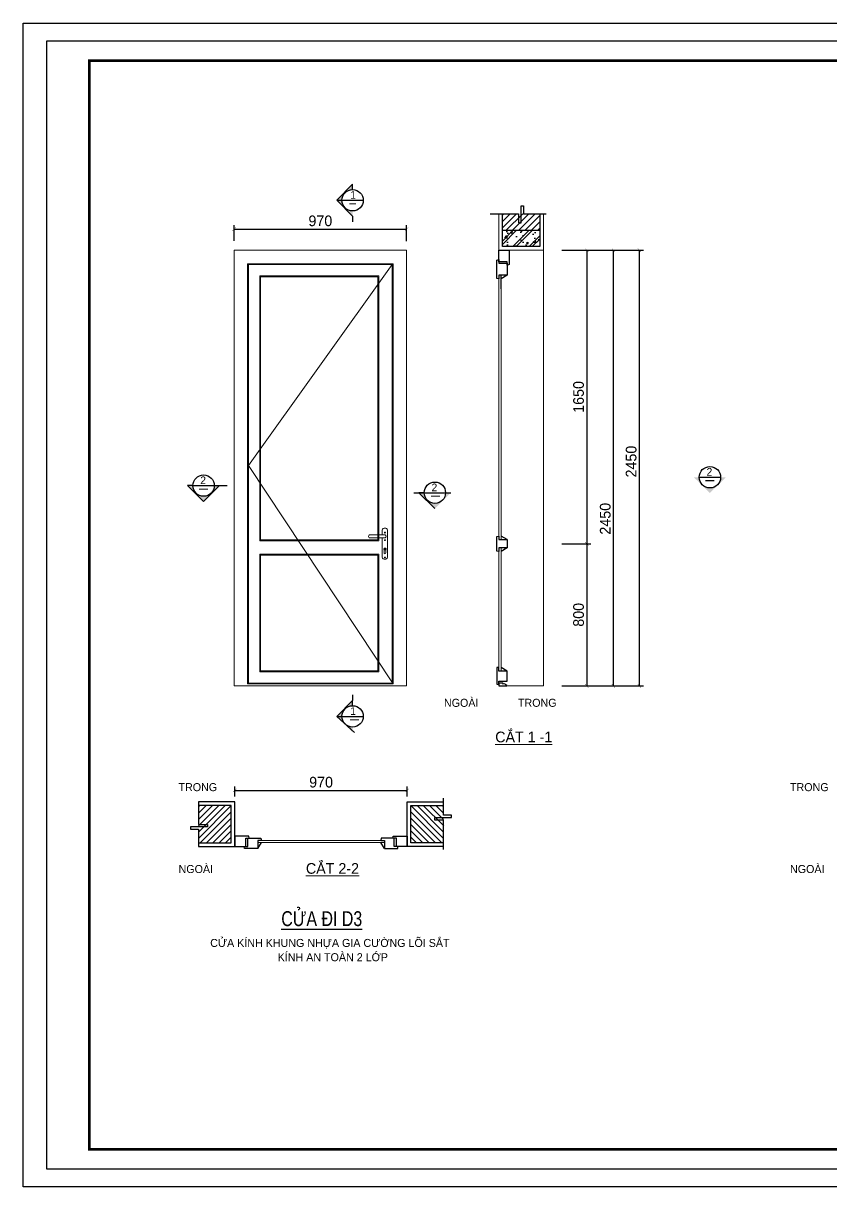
# Model space of a CAD drawing. Header units: millimetres. Extents: x -34806 to 662668, y 63228 to 99452.
# Drawn here: x 641946 to 646493, y 78156 to 84697 of the extents above; entities that cross this region are included whole.
import ezdxf

# ---------------------------------------------------------------- set-up
doc = ezdxf.new("R2010")
doc.units = ezdxf.units.MM
doc.header["$LTSCALE"] = 200
doc.header["$MEASUREMENT"] = 0
doc.header["$PDMODE"] = 3
doc.header["$PDSIZE"] = 50
doc.layers.get('0').update_dxf_attribs({"color": 95, "linetype": 'CONTINUOUS'})
doc.layers.get('DEFPOINTS').update_dxf_attribs({"linetype": 'CONTINUOUS'})
for name, color, linetype, lineweight in [('21', 7, 'CONTINUOUS', 20), ('3', 7, 'CONTINUOUS', 30), ('hacth', 251, 'CONTINUOUS', 13), ('hatch', 251, 'CONTINUOUS', 5), ('kt', 136, 'CONTINUOUS', 25), ('Text - khung ten', 253, 'CONTINUOUS', 13)]:
    doc.layers.add(name, color=color, linetype=linetype, lineweight=lineweight)
for name, color, linetype in [('4', 4, 'CONTINUOUS'), ('8', 1, 'CONTINUOUS'), ('COT', 2, 'CONTINUOUS'), ('DIM', 1, 'CONTINUOUS'), ('KHUNGTEN', 7, 'CONTINUOUS'), ('TEXT', 7, 'CONTINUOUS'), ('TUONG', 2, 'CONTINUOUS')]:
    doc.layers.add(name, color=color, linetype=linetype)
doc.styles.add('@hai text dim', font='VHAVAN.ttf')
doc.styles.add('VNCC-COM', font='VHAVAN.ttf', dxfattribs={"width": 0.8})
doc.styles.add('VNCC-SIM', font='VHAVAN.ttf', dxfattribs={"width": 0.85})
doc.dimstyles.new('DIM10', dxfattribs={"dimscale": 15, "dimtxt": 4, "dimasz": 1.2, "dimexe": 1.5, "dimexo": 2, "dimgap": 1, "dimtad": 1, "dimdec": 0, "dimzin": 0, "dimdsep": 46, "dimtxsty": '@hai text dim', "dimblk": 'ARCHTICK', "dimcen": 0.09, "dimclrd": 8, "dimclre": 8, "dimclrt": 7, "dimadec": 0, "dimazin": 0, "dimtfac": 0.25, "dimtdec": 0, "dimtix": 1, "dimtmove": 1, "dimatfit": 0, "dimldrblk": 'NONE', "dimfxl": 1, "dimtolj": 1, "dimtzin": 0, "dimlwd": -1, "dimlwe": -1, "dimarcsym": 0})

# ---------------------------------------------------------------- blocks, each defined once
blk = doc.blocks.new('_ArchTick')
at = {"layer": 'DIM', "color": 150}
blk.add_lwpolyline([(0.5, 0.5, 0.133, 0, 0), (0, 0, 0, 0.133, 0), (-0.5, -0.5, 0.133, 0.133, 0)], format="xyseb", dxfattribs=at)
blk = doc.blocks.new('*D1075')
at = {"layer": '8', "color": 8}
for p, q in [((643135.7, 80348.7), (643135.7, 80406.4)), ((644105.7, 80348.7), (644105.7, 80406.4)), ((643135.7, 80383.9), (644105.7, 80383.9))]:
    blk.add_line(p, q, dxfattribs=at)
at = {"layer": 'DEFPOINTS', "color": 0}
for p in [(644105.7, 80383.9), (643135.7, 80318.7), (644105.7, 80318.7)]:
    blk.add_point(p, dxfattribs=at)
at = {"layer": '8', "color": 8, "xscale": 18, "yscale": 18, "zscale": 18, "rotation": 180}
blk.add_blockref('_ArchTick', (643135.7, 80383.9), dxfattribs=at)
at = {"layer": '8', "color": 8, "xscale": 18, "yscale": 18, "zscale": 18}
blk.add_blockref('_ArchTick', (644105.7, 80383.9), dxfattribs=at)
at = {"layer": '8', "color": 7, "insert": (643620.7, 80429.9), "char_height": 60, "attachment_point": 5, "style": '@hai text dim'}
blk.add_mtext('\\A1;970', dxfattribs=at)
blk = doc.blocks.new('_None')
blk = doc.blocks.new('*D1076')
at = {"layer": '8', "color": 8}
for p, q in [((643131.7, 83474.6), (643131.7, 83562.3)), ((643131.7, 83539.8), (644101.7, 83539.8)), ((644101.7, 83471.6), (644101.7, 83562.3))]:
    blk.add_line(p, q, dxfattribs=at)
at = {"layer": 'DEFPOINTS', "color": 0}
for p in [(644101.7, 83539.8), (643131.7, 83444.6), (644101.7, 83441.6)]:
    blk.add_point(p, dxfattribs=at)
at = {"layer": '8', "color": 8, "xscale": 18, "yscale": 18, "zscale": 18, "rotation": 180}
blk.add_blockref('_ArchTick', (643131.7, 83539.8), dxfattribs=at)
at = {"layer": '8', "color": 8, "xscale": 18, "yscale": 18, "zscale": 18}
blk.add_blockref('_ArchTick', (644101.7, 83539.8), dxfattribs=at)
at = {"layer": '8', "color": 7, "insert": (643616.7, 83585.9), "char_height": 60, "attachment_point": 5, "style": '@hai text dim'}
blk.add_mtext('\\A1;970', dxfattribs=at)
blk = doc.blocks.new('*D1077')
at = {"layer": '8', "color": 8}
for p, q in [((644974.3, 83421.3), (645287.6, 83421.3)), ((645265.1, 80971.3), (645265.1, 83421.3)), ((644974.3, 80971.3), (645287.6, 80971.3))]:
    blk.add_line(p, q, dxfattribs=at)
at = {"layer": 'DEFPOINTS', "color": 0}
for p in [(644944.3, 83421.3), (645265.1, 83421.3), (644944.3, 80971.3)]:
    blk.add_point(p, dxfattribs=at)
at = {"layer": '8', "color": 8, "xscale": 18, "yscale": 18, "zscale": 18}
for p, rotation in [((645265.1, 83421.3), 90), ((645265.1, 80971.3), 270)]:
    blk.add_blockref('_ArchTick', p, dxfattribs=dict(at, rotation=rotation))
at = {"layer": '8', "color": 7, "insert": (645219.1, 81911.3), "char_height": 60, "attachment_point": 5, "rotation": 90, "style": '@hai text dim'}
blk.add_mtext('\\A1;2450', dxfattribs=at)
blk = doc.blocks.new('*D1078')
at = {"layer": '8', "color": 8}
for p, q in [((644974.3, 81770.9), (645137.6, 81770.9)), ((645115.1, 81770.9), (645115.1, 80971.3)), ((644974.3, 80971.3), (645137.6, 80971.3))]:
    blk.add_line(p, q, dxfattribs=at)
at = {"layer": 'DEFPOINTS', "color": 0}
for p in [(644944.3, 81770.9), (644944.3, 80971.3), (645115.1, 80971.3)]:
    blk.add_point(p, dxfattribs=at)
at = {"layer": '8', "color": 8, "xscale": 18, "yscale": 18, "zscale": 18}
for p, rotation in [((645115.1, 81770.9), 90), ((645115.1, 80971.3), 270)]:
    blk.add_blockref('_ArchTick', p, dxfattribs=dict(at, rotation=rotation))
at = {"layer": '8', "color": 7, "insert": (645069.1, 81371.1), "char_height": 60, "attachment_point": 5, "rotation": 90, "style": '@hai text dim'}
blk.add_mtext('\\A1;800', dxfattribs=at)
blk = doc.blocks.new('*D1079')
at = {"layer": '8', "color": 8}
for p, q in [((644974.3, 83421.3), (645137.6, 83421.3)), ((645115.1, 83421.3), (645115.1, 81770.9)), ((644974.3, 81770.9), (645137.6, 81770.9))]:
    blk.add_line(p, q, dxfattribs=at)
at = {"layer": 'DEFPOINTS', "color": 0}
for p in [(644944.3, 83421.3), (644944.3, 81770.9), (645115.1, 81770.9)]:
    blk.add_point(p, dxfattribs=at)
at = {"layer": '8', "color": 8, "xscale": 18, "yscale": 18, "zscale": 18}
for p, rotation in [((645115.1, 83421.3), 90), ((645115.1, 81770.9), 270)]:
    blk.add_blockref('_ArchTick', p, dxfattribs=dict(at, rotation=rotation))
at = {"layer": '8', "color": 7, "insert": (645069.1, 82596.1), "char_height": 60, "attachment_point": 5, "rotation": 90, "style": '@hai text dim'}
blk.add_mtext('\\A1;1650', dxfattribs=at)
blk = doc.blocks.new('*D1080')
at = {"layer": '8', "color": 8}
for p, q in [((644974.3, 83421.3), (645433.3, 83421.3)), ((645410.8, 80971.2), (645410.8, 83421.3)), ((644974.3, 80971.2), (645433.3, 80971.2))]:
    blk.add_line(p, q, dxfattribs=at)
at = {"layer": 'DEFPOINTS', "color": 0}
for p in [(644944.3, 83421.3), (645410.8, 83421.3), (644944.3, 80971.2)]:
    blk.add_point(p, dxfattribs=at)
at = {"layer": '8', "color": 8, "xscale": 18, "yscale": 18, "zscale": 18}
for p, rotation in [((645410.8, 83421.3), 90), ((645410.8, 80971.2), 270)]:
    blk.add_blockref('_ArchTick', p, dxfattribs=dict(at, rotation=rotation))
at = {"layer": '8', "color": 7, "insert": (645364.8, 82232.6), "char_height": 60, "attachment_point": 5, "rotation": 90, "style": '@hai text dim'}
blk.add_mtext('\\A1;2450', dxfattribs=at)
blk = doc.blocks.new('khung')
at = {"layer": 'DEFPOINTS', "color": 8}
blk.add_lwpolyline([(0, 0), (31503, 0), (31503, 22275), (0, 22275)], close=True, dxfattribs=at)
at = {"layer": 'KHUNGTEN', "color": 4, "const_width": 54.3}
blk.add_lwpolyline([(848, 388), (31117, 388), (31117, 21887), (848, 21887)], close=True, dxfattribs=at)

msp = doc.modelspace()

# ---------------------------------------------------------------- hatches: boundary and pattern name
at = {"layer": '4'}
for points in [[(643797.9, 83762.1), (643797.9, 83792.3), (643709.2, 83702), (643797.9, 83611.7), (643797.9, 83641.9, -1)], [(642899.9, 82097.7), (642869.7, 82097.7), (642960, 82009), (643050.2, 82097.7), (643020, 82097.7, -1)], [(645747.3, 82144.8), (645717.1, 82144.8), (645807.4, 82056.2), (645897.7, 82144.8), (645867.5, 82144.8, -1)], [(644200.6, 82057.7), (644170.4, 82057.7), (644260.7, 81969), (644350.9, 82057.7), (644320.7, 82057.7, -1)], [(643797.9, 80860), (643797.9, 80890.2), (643709.2, 80799.9), (643797.9, 80709.7), (643797.9, 80739.9, -1)]]:
    msp.add_hatch(color=256, dxfattribs=at).paths.add_polyline_path(points)
at = {"layer": 'hatch', "ltscale": 0.5}
h = msp.add_hatch(dxfattribs=at)
h.set_pattern_fill('ANSI31', color=256, scale=200, style=0)
h.set_pattern_definition([(45, (639512.032, 86585.073), (-17.67767, 17.67767), [])])
h.paths.add_polyline_path([(644640.8, 83533.1), (644850.8, 83533.1), (644850.8, 83625), (644762.2, 83625), (644762.2, 83607.1), (644749.9, 83639.4), (644738, 83625), (644640.8, 83625)])
h = msp.add_hatch(dxfattribs=at)
h.set_pattern_fill('ANSI31', color=256, scale=200, angle=90, style=0)
h.set_pattern_definition([(225, (639971.861, 85427.397), (-17.67767, 17.67767), [])])
h.paths.add_polyline_path([(643115.7, 80088.7), (642931.9, 80088.7), (642931.9, 80177.2), (642949.8, 80177.2), (642917.5, 80189.5), (642931.9, 80201.4), (642931.9, 80298.7), (643115.7, 80298.7)])
h = msp.add_hatch(dxfattribs=at)
h.set_pattern_fill('ANSI31', color=256, scale=200, angle=90, style=0)
h.set_pattern_definition([(315, (647269.538, 85427.397), (17.67767, 17.67767), [])])
h.paths.add_polyline_path([(644125.7, 80088.7), (644309.5, 80088.7), (644309.5, 80177.2), (644291.6, 80177.2), (644323.9, 80189.5), (644309.5, 80201.4), (644309.5, 80298.7), (644125.7, 80298.7)])
at = {"layer": 'TUONG'}
h = msp.add_hatch(dxfattribs=at)
h.set_pattern_fill('BT-01', color=1, scale=15, style=0, pattern_type=2)
h.set_pattern_definition([(50, (213780.68, -638159.68), (107.589027, -9.41282), [11.25, -123.75]), (355, (213780.68, -638159.68), (-20.8127, 112.82882), [9, -99]), (100.4514, (213789.64, -638160.47), (86.776407, 103.415931), [9.561028, -105.171317]), (46.1842, (213780.68, -638129.68), (160.086157, -24.827852), [16.875, -185.625]), (96.6356, (213794.02, -638131.75), (140.199406, 146.11768), [14.341543, -157.75695]), (351.1842, (213780.68, -638129.68), (140.199292, 146.11779), [13.5, -148.5]), (21, (213795.68, -638137.18), (89.536058, -60.392834), [11.25, -123.75]), (326, (213795.68, -638137.18), (36.4973, 108.772507), [9, -99]), (71.4514, (213803.14, -638142.22), (126.033394, 48.379575), [9.561029, -105.171317]), (37.5, (213780.68, -638159.683), (1.8239783, 49.934078), [0, -97.8, 0, -100.5, 0, -99.375]), (7.5, (213780.68, -638159.683), (39.4604306, 59.1617568), [0, -57.3, 0, -95.55, 0, -37.875]), (327.5, (213747.23, -638159.683), (80.0733654, -3.3832308), [0, -37.5, 0, -117, 0, -155.25]), (317.5, (213732.23, -638159.68), (87.4779254, 15.0157473), [0, -48.75, 0, -77.7, 0, -110.25]), (45, (213780.68, -638159.68), (-45.0780573, 45.0780573), []), (45, (213780.68, -638141.31), (-45.0780573, 45.0780573), [])])
h.paths.add_polyline_path([(644850.8, 83533.1), (644640.8, 83533.1), (644640.8, 83441.3), (644850.8, 83441.3)])

# ---------------------------------------------------------------- linework, layer by layer
msp.add_lwpolyline([(651114.7, 78155.5), (641945.9, 78155.5), (641945.9, 84697.1), (651114.7, 84697.1)], close=True)
at = {"layer": '21'}
msp.add_line((644101.7, 83421.3), (644080, 83421.3), dxfattribs=at)
for points in [[(643131.7, 83421.3), (643131.7, 81671.7), (643131.7, 81671.7)], [(644080, 83421.3), (643131.7, 83421.3)], [(644101.7, 83421.3), (644101.7, 81671.7), (644101.7, 81671.7)], [(643131.7, 81671.7), (643131.7, 80971.3), (644101.7, 80971.3), (644101.7, 81671.7)]]:
    msp.add_lwpolyline(points, dxfattribs=at)
at = {"layer": '3'}
msp.add_line((643131.7, 83421.3), (643131.7, 83421.3), dxfattribs=at)
at = {"layer": '4'}
for p, q in [((643797.9, 83792.3), (643709.2, 83702)), ((643797.9, 83611.7), (643709.2, 83702)), ((643709.2, 83702), (643858, 83702)), ((643797.9, 83611.7), (643797.9, 83581.5)), ((644632.8, 83204.4), (644632.8, 83280.8)), ((644666.8, 83280.8), (644632.8, 83260.8)), ((642899.9, 82097.7), (643020, 82097.7)), ((643050.2, 82097.7), (642960, 82009)), ((643020, 82097.7), (643093.1, 82097.7)), ((643020, 82097.7), (643050.2, 82097.7)), ((645747.3, 82144.8), (645867.5, 82144.8)), ((644142.4, 82057.7), (644198.4, 82057.7)), ((644200.6, 82057.7), (644170.4, 82057.7)), ((644170.4, 82057.7), (644260.7, 81969)), ((644200.6, 82057.7), (644350.8, 82057.7)), ((644666.8, 81793.9), (644632.8, 81813.9)), ((644666.8, 81747.9), (644632.8, 81727.8)), ((644666.8, 81054.8), (644632.8, 81074.8)), ((643798, 80920.4), (643797.9, 80890.2)), ((643797.9, 80890.2), (643709.2, 80799.9)), ((643709.2, 80799.9), (643858, 80799.9)), ((643808.9, 80709.7), (643709.2, 80799.9)), ((643264.7, 80056.7), (643284.8, 80090.7)), ((643976.7, 80056.7), (643956.6, 80090.7))]:
    msp.add_line(p, q, dxfattribs=at)
for points in [[(644668, 83356), (644620.8, 83356), (644620.8, 83421.3), (644678.8, 83421.3), (644678.8, 83341.3), (644674.2, 83339.1), (644668, 83337), (644668, 83356)], [(644666.8, 83280.8), (644620.8, 83280.8), (644620.8, 83260.8), (644608.8, 83261.6), (644608.8, 83365.9), (644620.8, 83368), (644620.8, 83347.9), (644666.8, 83347.9), (644666.8, 83280.8)], [(644620.8, 81747.9), (644620.8, 81727.8), (644608.8, 81729.9), (644608.8, 81811.8), (644620.8, 81813.9), (644620.8, 81793.9), (644666.8, 81793.9), (644666.8, 81747.9), (644620.8, 81747.9)], [(644666.8, 81054.8), (644620.8, 81054.8), (644620.8, 81074.8), (644608.8, 81074), (644608.8, 80980.8), (644620.8, 80978.7), (644620.8, 80998.8), (644666.8, 80998.8), (644666.8, 81054.8)], [(644649.9, 80982.5), (644646, 80981.7), (644643.2, 80986.8), (644628.1, 80987.7), (644620.8, 80986.7), (644620.8, 80971.2), (644666.3, 80971.2), (644666.3, 80973.2), (644660.7, 80977.7), (644656.4, 80980.9), (644649.9, 80982.5)], [(642931.9, 80068.7), (643135.7, 80068.7), (643135.7, 80318.7), (642931.9, 80318.7)], [(644309.5, 80068.7), (644105.7, 80068.7), (644105.7, 80318.7), (644309.5, 80318.7)], [(643216.7, 80114.7), (643214.6, 80126.7), (643135.7, 80126.7), (643135.7, 80068.7), (643196.7, 80068.7), (643196.7, 80114.7), (643216.7, 80114.7)], [(643284.8, 80102.7), (643264.7, 80102.7), (643264.7, 80056.7), (643189.5, 80056.7), (643188.7, 80068.7), (643208.7, 80068.7), (643208.7, 80114.7), (643282.6, 80114.7), (643284.8, 80102.7)], [(643956.6, 80102.7), (643976.7, 80102.7), (643976.7, 80056.7), (644051.9, 80056.7), (644052.7, 80068.7), (644032.7, 80068.7), (644032.7, 80114.7), (643958.8, 80114.7), (643956.6, 80102.7)], [(644024.7, 80114.7), (644026.8, 80126.7), (644105.7, 80126.7), (644105.7, 80068.7), (644044.7, 80068.7), (644044.7, 80114.7), (644024.7, 80114.7)]]:
    msp.add_lwpolyline(points, dxfattribs=at)
for centre in [(643797.9, 83702), (645807.4, 82144.8), (642960, 82097.7), (644260.7, 82057.7), (643797.9, 80799.9)]:
    msp.add_circle(centre, 60.1, dxfattribs=at)
at = {"layer": '8'}
for points in [[(644571.3, 83625), (644731, 83625), (644731, 83575.2), (644745.2, 83575.2), (644745.2, 83670.6), (644758.6, 83670.6), (644758.6, 83625), (644885.9, 83625)], [(644309.5, 80051.9), (644309.5, 80216.7), (644259.7, 80216.7), (644259.7, 80230.9), (644355.1, 80230.9), (644355.1, 80244.4), (644309.5, 80244.4), (644309.5, 80340.7)], [(642931.9, 80318.7), (642931.9, 80192.6), (642981.7, 80192.6), (642981.7, 80178.4), (642886.3, 80178.4), (642886.3, 80165), (642931.9, 80165), (642931.9, 80068.7)]]:
    msp.add_lwpolyline(points, dxfattribs=at)
at = {"layer": 'COT'}
for points in [[(644850.8, 83625), (644850.8, 83441.3), (644640.8, 83441.3), (644640.8, 83625)], [(642931.9, 80088.7), (643115.7, 80088.7), (643115.7, 80298.7), (642931.9, 80298.7)], [(644309.5, 80088.7), (644125.7, 80088.7), (644125.7, 80298.7), (644309.5, 80298.7)]]:
    msp.add_lwpolyline(points, dxfattribs=at)
msp.add_lwpolyline([(644850.8, 83441.3), (644640.8, 83441.3), (644640.8, 83533.1), (644850.8, 83533.1)], close=True, dxfattribs=at)
at = {"layer": 'hatch'}
for p, q in [((644870.8, 83421.3), (644870.8, 80971.2)), ((644620.8, 81793.9), (644620.8, 83280.8)), ((644632.8, 81793.9), (644632.8, 83204.4)), ((643979.7, 81831.8), (643979.7, 81835.3)), ((643981.5, 81820.4), (643891.5, 81820.4)), ((643981.5, 81803.9), (643891.5, 81803.9)), ((643981.5, 81833.6), (643978, 81833.6)), ((643981.5, 81790.7), (643978, 81790.7)), ((643979.7, 81788.9), (643979.7, 81792.5)), ((643975, 81735.3), (643975, 81719.3)), ((643984.4, 81735.3), (643984.4, 81719.3)), ((644620.8, 81054.8), (644620.8, 81747.9)), ((644632.8, 81054.8), (644632.8, 81747.9)), ((643981.5, 81693.2), (643978, 81693.2)), ((643979.7, 81691.4), (643979.7, 81695)), ((644870.8, 80971.2), (644620.8, 80971.2)), ((643923.2, 80102.7), (643264.7, 80102.7)), ((643264.7, 80102.7), (643976.7, 80102.7)), ((643923.2, 80090.7), (643264.7, 80090.7)), ((643264.7, 80090.7), (643976.7, 80090.7))]:
    msp.add_line(p, q, dxfattribs=at)
for points in [[(644870.8, 83625), (644870.8, 83421.3), (644620.8, 83421.3), (644620.8, 83625)], [(644020.7, 83340.1), (643212.7, 82209.7), (644025.7, 80982.7)], [(643964.3, 81820.4), (643964.3, 81849.6)], [(643995.1, 81849.6), (643995.1, 81693.5)], [(643964.3, 81693.5), (643964.3, 81803.9)], [(643979.7, 81743.5), (643978.7, 81743.5), (643978.7, 81741.9), (643979.4, 81741.9), (643979.4, 81741.1), (643978.7, 81741.1), (643978.7, 81736.6), (643980.5, 81736.6), (643980.5, 81743.5), (643979.7, 81743.5)]]:
    msp.add_lwpolyline(points, dxfattribs=at)
for points in [[(643207.7, 80982.7), (644025.7, 80982.7), (644025.7, 83345.1), (643207.7, 83345.1)], [(643212.7, 80987.7), (644020.7, 80987.7), (644020.7, 83340.1), (643212.7, 83340.1)], [(643275.7, 81787.8), (643945.9, 81787.8), (643945.9, 83277.2), (643275.7, 83277.2)], [(643280.7, 81792.8), (643940.9, 81792.8), (643940.9, 83272.2), (643280.7, 83272.2)], [(643275.7, 81050.7), (643945.9, 81050.7), (643945.9, 81711.9), (643275.7, 81711.9)], [(643280.7, 81055.7), (643940.9, 81055.7), (643940.9, 81706.9), (643280.7, 81706.9)]]:
    msp.add_lwpolyline(points, close=True, dxfattribs=at)
for centre in [(643979.7, 81833.6), (643979.7, 81790.7), (643979.7, 81693.2)]:
    msp.add_circle(centre, 2.54, dxfattribs=at)
for centre, radius, start, end in [((643979.7, 81842), 17.2, 26.29941, 153.70059), ((643898.3, 81812.1), 10.7, 129.41484, 230.58516), ((643978.9, 81812.1), 8.68, 287.49075, 72.50925), ((643979.7, 81740), 6.73, 314.60011, 225.39989), ((643979.7, 81719.3), 4.72, 180, 0), ((643979.7, 81701.6), 17.4, 207.4481, 332.5519)]:
    msp.add_arc(centre, radius, start, end, dxfattribs=at)
at = {"layer": 'kt'}
for p, q in [((643797.9, 83762.1), (643797.9, 83792.3)), ((642899.9, 82097.7), (642869.7, 82097.7)), ((642869.7, 82097.7), (642960, 82009)), ((643797.9, 80860), (643797.9, 80890.2))]:
    msp.add_line(p, q, dxfattribs=at)
at = {"layer": 'Text - khung ten'}
for points, const_width in [([(643816.6, 83682.2), (643778.8, 83682.2)], 6), ([(645782.4, 82125.1), (645832.8, 82125.1)], 8), ([(642935, 82077.9), (642985.4, 82077.9)], 6), ([(644239.9, 82037.9), (644290.3, 82037.9)], 6), ([(643833.9, 80780.1), (643783.5, 80780.1)], 6)]:
    msp.add_lwpolyline(points, dxfattribs=dict(at, const_width=const_width))

# ---------------------------------------------------------------- block references
at = {"layer": 'hacth', "xscale": 0.2846925092453603, "yscale": 0.2846925238118274, "zscale": 0.2846925253884692}
msp.add_blockref('khung', (642076, 78255.5), dxfattribs=at)

# ---------------------------------------------------------------- texts
at = {"layer": 'TEXT', "style": 'VNCC-SIM'}
for s, p in [('ngoµi', (644311.9, 80853.8)), ('Trong', (644727.9, 80853.9)), ('Trong', (642819, 80379.7)), ('Trong', (646257.9, 80379.7)), ('ngoµi', (642819.3, 79919.3)), ('ngoµi', (646258.2, 79919.3)), ('cöa kÝnh khung nhùa gia c\xadêng lâi s¾t', (642997.3, 79503.7)), ('kÝnh an toµn 2 líp', (643376.7, 79423.5))]:
    msp.add_text(s, height=45, dxfattribs=at).set_placement(p)
at = {"layer": 'TEXT', "style": 'VNCC-COM', "width": 0.8}
msp.add_text('%%Ucöa ®i d3', height=83.807, dxfattribs=at).set_placement((643397, 79620.9))
at = {"layer": 'Text - khung ten', "style": '@hai text dim'}
for s, height, p in [('1', 43.2, (643785, 83710.2)), ('2', 43.2, (645788.7, 82153)), ('2', 43.2, (642941.3, 82105.9)), ('2', 43.2, (644242, 82065.9)), ('1', 43.2, (643785, 80808.1)), ('%%UC¾t 1 -1', 60, (644600.2, 80654.3)), ('%%uC¾t 2-2', 60, (643535.5, 79915.2))]:
    msp.add_text(s, height=height, dxfattribs=at).set_placement(p)

# ---------------------------------------------------------------- dimensions: what is measured, and where the dimension line sits
at = {"layer": '8'}
for base, p1, p2, picture, middle in [((644101.7, 83539.8), (643131.7, 83444.6), (644101.7, 83441.6), '*D1076', (643616.7, 83585.9)), ((644105.7, 80383.9), (643135.7, 80318.7), (644105.7, 80318.7), '*D1075', (643620.7, 80429.9))]:
    dim = msp.add_linear_dim(base=base, p1=p1, p2=p2, dimstyle='DIM10', dxfattribs=at)
    dim.commit()
    dim.dimension.update_dxf_attribs({"geometry": picture, "text_midpoint": middle})
for base, p1, picture, middle in [((645265.1, 83421.3), (644944.3, 80971.3), '*D1077', (645265.1, 81911.3)), ((645410.8, 83421.3), (644944.3, 80971.2), '*D1080', (645410.8, 82232.6))]:
    dim = msp.add_linear_dim(base=base, p1=p1, p2=(644944.3, 83421.3), angle=90, dimstyle='DIM10', dxfattribs=at)
    dim.commit()
    dim.dimension.update_dxf_attribs({"geometry": picture, "text_midpoint": middle, "dimtype": 128})
for base, p1, p2, picture, middle in [((645115.1, 81770.9), (644944.3, 83421.3), (644944.3, 81770.9), '*D1079', (645069.1, 82596.1)), ((645115.1, 80971.3), (644944.3, 81770.9), (644944.3, 80971.3), '*D1078', (645069.1, 81371.1))]:
    dim = msp.add_linear_dim(base=base, p1=p1, p2=p2, angle=90, dimstyle='DIM10', dxfattribs=at)
    dim.commit()
    dim.dimension.update_dxf_attribs({"geometry": picture, "text_midpoint": middle})

doc.saveas('drawing.dxf')
